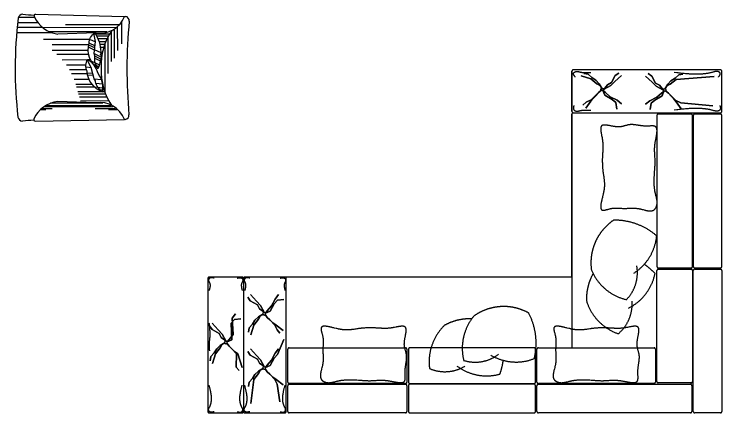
# Model space of a CAD drawing. Header units: millimetres. Extents: x 14385 to 129787, y 107826 to 186798.
# Drawn here: x 37906 to 42862, y 161616 to 164406 of the extents above; entities that cross this region are included whole.
import ezdxf

# ---------------------------------------------------------------- set-up
doc = ezdxf.new("R2010")
doc.units = ezdxf.units.MM
doc.header["$LTSCALE"] = 1000
doc.set_wipeout_variables(frame=1)
doc.linetypes.add('DASHED2', pattern=[0.375, 0.25, -0.125])
doc.layers.add('FF-FURN', color=51, linetype='Continuous')

# ---------------------------------------------------------------- blocks, each defined once
blk = doc.blocks.new('Sofa-750x800')
blk.add_wipeout([(-327.6, 15.2), (-186.5, 4.9), (0, 0), (98.1, 1.4), (238.1, 8), (309.5, 13.6), (327.6, 15.2), (338.1, 14.3), (349.3, 8.5), (355.2, 2.1), (358.2, -3.7), (360.1, -11.5), (361.3, -36.5), (362.3, -84.5), (363.3, -132.3), (364.6, -192.1), (366.1, -267.4), (368, -356.6), (370.5, -474.6), (374, -641.1), (373.6, -644.6), (371.1, -648.9), (367.5, -651.1), (374.1, -730.2), (373.5, -735.3), (369.2, -746.2), (364, -752.9), (357.3, -758.1), (352.7, -760.4), (347.4, -762.2), (343.8, -762.7), (300.5, -767.5), (236.8, -773.3), (155.6, -778.7), (88.7, -781.4), (16.7, -782.7), (-73.3, -781.9), (-151, -778.9), (-237, -773.3), (-297, -767.8), (-335.4, -763.7), (-346, -762.5), (-353.4, -760.2), (-359.1, -757), (-365.6, -751.2), (-369.8, -745.2), (-372.3, -739.4), (-374.1, -730.2), (-371.6, -701.7), (-367.5, -651.1), (-369.8, -650), (-372.1, -647.7), (-374, -642.5), (-373.9, -638.5), (-370.5, -474.9), (-367.4, -329.1), (-364.9, -205.6), (-362.5, -92.2), (-361.2, -32.3), (-360.9, -17.2), (-360.1, -11.5), (-358.7, -5), (-356, 0.8), (-351.5, 6.6), (-346.1, 10.8), (-340.1, 13.7), (-335.3, 14.9), (-331.1, 15.3)])
for p, q in [((-374, -641.1), (-360.9, -17.2)), ((374, -641.1), (360.9, -17.2))]:
    blk.add_line(p, q)
at = {"color": 250}
blk.add_line((-245, -217.2), (-235.6, -485.5), dxfattribs=at)
at = {"color": 53}
blk.add_line((245, -217.2), (235.6, -485.5), dxfattribs=at)
at = {"color": 250}
for points in [[(-168, -36), (-319.9, -36.6)], [(-301.2, -54), (-299.9, -431.6)], [(-120.6, -65.2), (-288.3, -65.8)], [(-282, -74.8), (-279.9, -589.6)], [(-67.6, -86.3), (-263.5, -87)], [(273.4, -97.7), (275.4, -583.7)], [(285.5, -80.5), (286, -222.2)], [(293.6, -70.9), (293.8, -128.2)], [(-45, -108.1), (-253.6, -108.9)], [(-234.9, -123.7), (-234.6, -219.7)], [(-221.4, -131.1), (-221.1, -212.3)], [(38.3, -130.7), (-211.3, -131.6)], [(-202.2, -140.6), (-202, -203.5)], [(184.9, -148.2), (185.5, -337.9)], [(204, -139.7), (204.7, -332.3)], [(231.7, -125.6), (232.4, -325.4)], [(265, -112.6), (266.9, -571.4)], [(-183, -148.9), (-182.8, -196.3)], [(173.4, -152.7), (-170.1, -153.9)], [(-163.8, -156.2), (-163.7, -190.7)], [(-142, -163.2), (-141.9, -186.2)], [(-105.2, -181.9), (-126.3, -227)], [(-75.4, -180), (-99.6, -231.5)], [(-61.9, -183.7), (-81.3, -225)], [(-48.2, -187), (-66.5, -226.1)], [(-20.7, -193.5), (-45.3, -245.9)], [(-7.5, -197.7), (-25.5, -236.1)], [(84.9, -179.4), (79.9, -228.5)], [(113.3, -172.9), (109, -214.9)], [(141.4, -170), (135.8, -225)], [(155.3, -169.6), (151.7, -204.8)], [(168.3, -154.6), (169, -343.3)], [(247, -167.4), (248.5, -535.3)], [(-181.2, -221.9), (-196.8, -255.1)], [(-153.6, -224.5), (-170.1, -259.7)], [(-138.9, -225.8), (-155.7, -261.6)], [(-124.3, -227.2), (-141.9, -264.7)], [(40.5, -239.6), (36.7, -277.3)], [(54.8, -236), (50.8, -274.6)], [(116.7, -240.8), (117.2, -357.6)], [(135.9, -225), (136.3, -352.1)], [(-198.9, -260.9), (-197.5, -584.5)], [(-160.5, -267.5), (-159.4, -523.1)], [(-122.1, -271.2), (-121.2, -523.1)], [(-93.3, -267.9), (-92.5, -490.7)], [(-55, -254.8), (-54.9, -268.3)], [(-54.9, -277.2), (-54.2, -453.1)], [(-19.1, -287.4), (-18.6, -422.8)], [(-0.7, -249.9), (-4.4, -286.4)], [(13.9, -282.8), (14.3, -402.2)], [(42.7, -276.3), (43.1, -387)], [(81.1, -264.4), (81.4, -370.2)], [(-244.2, -523.6), (-243.3, -774.4)], [(287.1, -523.6), (287.6, -598.6)], [(-282.3, -592.5), (-281.7, -770.4)], [(295.5, -567.5), (295.7, -607.1)], [(-312.9, -622.5), (-312.4, -766.8)], [(-351.2, -646.9), (-350.8, -761.8)]]:
    blk.add_lwpolyline(points, dxfattribs=at)
at = {"color": 53}
blk.add_lwpolyline([(-253.3, -141.2), (-251.7, -543)], dxfattribs=at)
at = {"color": 55}
for points in [[(-112.2, -182.9), (-102.2, -180.2), (-94, -187.6), (-83.8, -177.7), (-52.4, -186.2, -0.055778), (5.8, -202.8, -0.322884), (-171.8, -264.5, -0.26527), (-244.7, -225.9, -0.13021)], [(33.2, -206.3), (59.2, -191), (72.7, -182.7), (79.6, -180.6), (109.2, -173.6, -0.055778), (169.6, -170, -0.294862), (23.9, -278.6, -0.259041), (-59.3, -274.7, -0.181271)]]:
    blk.add_lwpolyline(points, format="xyb", close=True, dxfattribs=at)
for points in [[(169.6, -170, -0.169686), (96.8, -219.8), (91.5, -219.8), (77.4, -230.4), (-3.4, -250.6), (-45.4, -273.8), (-59.3, -274.7)], [(5.8, -202.8, -0.169686), (-79.3, -225.8), (-84.3, -223.9), (-101.1, -229.3), (-184.1, -221.7), (-231.4, -229.7), (-244.7, -225.9)]]:
    blk.add_lwpolyline(points, format="xyb", dxfattribs=at)
for centre, radius, start, end in [((-330.3, -14.6), 30, 84.8973, 174.0152), ((0, 3530.3), 3530.3, 264.6755, 275.3245), ((330.3, -14.6), 30, 5.9848, 95.1027), ((-441.6, -3), 81.9, 350.0234, 354.0152), ((441.6, -3), 81.9, 185.9848, 189.9766), ((-364, -641.8), 10, 175.9299, 293.61), ((364, -641.8), 10, 246.39, 4.0701), ((-6328.3, -196.8), 5978.1, 354.88089, 355.64125), ((6328.3, -196.8), 5978.1, 184.35875, 185.11911), ((-339.4, -728.4), 34.7, 183.0045, 259.1315), ((339.4, -728.4), 34.7, 280.8685, 356.9955), ((0, 2177.9), 2960.7, 263.2874, 276.7108)]:
    blk.add_arc(centre, radius, start, end)
at = {"color": 53}
for centre, radius, start, end in [((-425, -187.9), 182.3, 350.7531, 69.4305), ((425, -187.9), 182.3, 110.5695, 189.2469), ((-17.7, 258.2), 439.4, 236.3199, 272.3034), ((17.7, 258.2), 439.4, 267.6966, 305.3546), ((-444.4, -458), 210.6, 293.61, 352.4814), ((444.4, -458), 210.6, 187.5186, 246.39)]:
    blk.add_arc(centre, radius, start, end, dxfattribs=at)
blk = doc.blocks.new('A$C43FC0748')
at = {"linetype": 'DASHED2', "ltscale": 200}
for p, q in [((-1198.2, 2110, 0), (-1198.2, 2390, 0)), ((-1198.2, 2390, 0), (-1198.2, 2110, 0)), ((-158.2, 2400, 0), (-1188.2, 2400, 0)), ((-158.2, 2400, 0), (-1188.2, 2400, 0)), ((-148.2, 2110, 0), (-148.2, 2390, 0)), ((-1198.2, 950, 0), (-1198.2, 2090, 0)), ((-1198.2, 2090, 0), (-1198.2, 950, 0)), ((-1188.2, 2100, 0), (-158.2, 2100, 0)), ((-3508.2, 950, 0), (-3738.2, 950, 0)), ((-1198.2, 950, 0), (-3488.2, 950, 0)), ((-3748.2, 940, 0), (-3748.2, 10, 0)), ((-3498.2, 940, 0), (-3498.2, 10, 0)), ((-3198.2, 10, 0), (-3198.2, 940, 0))]:
    blk.add_line(p, q, dxfattribs=at)
at = {"color": 55, "linetype": 'DASHED2', "ltscale": 200}
blk.add_line((-1198.2, 970, 0), (-1198.2, 455, 0), dxfattribs=at)
at = {"color": 55, "linetype": 'DASHED2', "ltscale": 200, "elevation": 0}
for points in [[(-1133.1, 2358), (-1065.2, 2336.2), (-1023.7, 2303.5), (-998, 2289.2), (-989.7, 2269.1), (-998, 2289.2), (-1023.7, 2303.5), (-1065.2, 2336.2)], [(-1113.5, 2373.9), (-1084.1, 2368.9), (-1058.4, 2346.3), (-1029.7, 2327.8), (-1007.1, 2303.5), (-985.9, 2268.3), (-1007.1, 2303.5), (-1029.7, 2327.8), (-1058.4, 2346.3), (-1084.1, 2368.9)], [(-869.7, 2378.1), (-895.3, 2360.5), (-921.8, 2311), (-949.7, 2295.9), (-967.8, 2272.5), (-976.9, 2265.8), (-967.8, 2272.5), (-949.7, 2295.9), (-921.8, 2311), (-895.3, 2360.5)], [(-851.1, 2360), (-896.8, 2317.7), (-926.3, 2290.1), (-973.1, 2264.1), (-926.3, 2290.1), (-896.8, 2317.7)], [(-683, 2356.1), (-637.2, 2313.9), (-607.7, 2286.2), (-560.9, 2260.3), (-607.7, 2286.2), (-637.2, 2313.9)], [(-664.3, 2374.3), (-638.7, 2356.7), (-612.3, 2307.2), (-584.3, 2292.1), (-566.2, 2268.6), (-557.1, 2261.9), (-566.2, 2268.6), (-584.3, 2292.1), (-612.3, 2307.2), (-638.7, 2356.7)], [(-420.5, 2370.1), (-449.9, 2365.1), (-475.6, 2342.4), (-504.3, 2324), (-526.9, 2299.7), (-548.1, 2264.4), (-526.9, 2299.7), (-504.3, 2324), (-475.6, 2342.4), (-449.9, 2365.1)], [(-200.9, 2354.2), (-468.8, 2332.4), (-510.3, 2299.7), (-536, 2285.4), (-544.3, 2265.3), (-536, 2285.4), (-510.3, 2299.7), (-468.8, 2332.4)], [(-1121.8, 2152.6), (-1098.4, 2173.5), (-1064.4, 2189.5), (-1028.2, 2224.7), (-1011.6, 2241.4), (-990.5, 2257.4), (-1011.6, 2241.4), (-1028.2, 2224.7), (-1064.4, 2189.5), (-1098.4, 2173.5)], [(-1101.6, 2131.4), (-1065.2, 2180.2), (-1047.8, 2202.9), (-995.7, 2256.5), (-1047.8, 2202.9), (-1065.2, 2180.2)], [(-850.8, 2163.5), (-881.7, 2186.9), (-930.1, 2212.1), (-964, 2241.4), (-983.7, 2257.4), (-964, 2241.4), (-930.1, 2212.1), (-881.7, 2186.9)], [(-884.5, 2125.4), (-890.8, 2171), (-916.5, 2192.8), (-967.1, 2222.2), (-980.6, 2254.9), (-967.1, 2222.2), (-916.5, 2192.8), (-890.8, 2171)], [(-683.2, 2159.6), (-652.3, 2183.1), (-604, 2208.3), (-570, 2237.6), (-550.4, 2253.5), (-570, 2237.6), (-604, 2208.3), (-652.3, 2183.1)], [(-649.5, 2121.6), (-643.2, 2167.2), (-617.5, 2189), (-567, 2218.3), (-553.4, 2251), (-567, 2218.3), (-617.5, 2189), (-643.2, 2167.2)], [(-212.2, 2148.7), (-435.6, 2169.7), (-469.6, 2185.6), (-505.8, 2220.8), (-522.4, 2237.6), (-543.6, 2253.5), (-522.4, 2237.6), (-505.8, 2220.8), (-469.6, 2185.6), (-435.6, 2169.7)], [(-432.4, 2127.6), (-468.8, 2176.4), (-486.2, 2199), (-538.3, 2252.7), (-486.2, 2199), (-468.8, 2176.4)], [(-3468, 808.6), (-3450.4, 782.9), (-3401, 756.5), (-3385.9, 728.5), (-3362.4, 710.4), (-3355.7, 701.3), (-3362.4, 710.4), (-3385.9, 728.5), (-3401, 756.5), (-3450.4, 782.9)], [(-3449.9, 827.2), (-3407.7, 781.4), (-3380, 751.9), (-3354, 705.1), (-3380, 751.9), (-3407.7, 781.4)], [(-3253.4, 827.4), (-3276.9, 796.5), (-3302, 748.2), (-3331.4, 714.2), (-3347.3, 694.6), (-3331.4, 714.2), (-3302, 748.2), (-3276.9, 796.5)], [(-3215.3, 793.7), (-3260.9, 787.4), (-3282.7, 761.7), (-3312.1, 711.2), (-3344.8, 697.6), (-3312.1, 711.2), (-3282.7, 761.7), (-3260.9, 787.4)], [(-3554.2, 692.3), (-3577.6, 661.4), (-3570.1, 547.6), (-3599.5, 513.7), (-3615.4, 494), (-3599.5, 513.7), (-3570.1, 547.6), (-3577.6, 661.4)], [(-3516.1, 658.6), (-3561.7, 652.3), (-3583.5, 626.6), (-3580.2, 510.6), (-3612.9, 497.1), (-3580.2, 510.6), (-3583.5, 626.6), (-3561.7, 652.3)], [(-3463.8, 564.7), (-3458.8, 594.1), (-3436.2, 619.8), (-3417.7, 648.5), (-3393.4, 671.2), (-3358.2, 692.3), (-3393.4, 671.2), (-3417.7, 648.5), (-3436.2, 619.8), (-3458.8, 594.1)], [(-3447.9, 545.1), (-3426.1, 613), (-3393.4, 654.5), (-3379.2, 680.2), (-3359, 688.5), (-3379.2, 680.2), (-3393.4, 654.5), (-3426.1, 613)], [(-3242.5, 556.4), (-3263.4, 579.8), (-3279.4, 613.8), (-3314.6, 650), (-3331.4, 666.6), (-3347.3, 687.8), (-3331.4, 666.6), (-3314.6, 650), (-3279.4, 613.8), (-3263.4, 579.8)], [(-3221.4, 576.6), (-3270.2, 613), (-3292.8, 630.4), (-3346.5, 682.5), (-3292.8, 630.4), (-3270.2, 613)], [(-3736.1, 608), (-3718.5, 582.4), (-3669.1, 555.9), (-3654, 528), (-3630.5, 509.9), (-3623.8, 500.8), (-3630.5, 509.9), (-3654, 528), (-3669.1, 555.9), (-3718.5, 582.4)], [(-3718, 626.6), (-3675.8, 580.9), (-3648.1, 551.4), (-3622.1, 504.6), (-3648.1, 551.4), (-3675.8, 580.9)], [(-3215.3, 513.8), (-3260.9, 407.5), (-3282.7, 381.8), (-3312.1, 331.3), (-3344.8, 317.7), (-3312.1, 331.3), (-3282.7, 381.8), (-3260.9, 407.5)], [(-3731.9, 364.2), (-3726.9, 393.6), (-3704.3, 419.3), (-3685.8, 448), (-3661.5, 470.6), (-3626.3, 491.8), (-3661.5, 470.6), (-3685.8, 448), (-3704.3, 419.3), (-3726.9, 393.6)], [(-3716, 344.6), (-3694.2, 412.5), (-3661.5, 454), (-3647.3, 479.7), (-3627.1, 488), (-3647.3, 479.7), (-3661.5, 454), (-3694.2, 412.5)], [(-3528.5, 296.4), (-3549.5, 319.8), (-3547.5, 413.3), (-3582.7, 449.5), (-3599.5, 466.1), (-3615.4, 487.2), (-3599.5, 466.1), (-3582.7, 449.5), (-3547.5, 413.3), (-3549.5, 319.8)], [(-3507.4, 316.6), (-3538.3, 412.5), (-3560.9, 429.9), (-3614.6, 482), (-3560.9, 429.9), (-3538.3, 412.5)], [(-3449.9, 447.3), (-3407.7, 401.5), (-3380, 372), (-3354, 325.2), (-3380, 372), (-3407.7, 401.5)], [(-3253.4, 447.5), (-3276.9, 416.6), (-3302, 368.3), (-3331.4, 334.3), (-3347.3, 314.6), (-3331.4, 334.3), (-3302, 368.3), (-3276.9, 416.6)], [(-3468, 428.6), (-3450.4, 403), (-3401, 376.6), (-3385.9, 348.6), (-3362.4, 330.5), (-3355.7, 321.4), (-3362.4, 330.5), (-3385.9, 348.6), (-3401, 376.6), (-3450.4, 403)], [(-3463.8, 184.8), (-3458.8, 214.2), (-3436.2, 239.9), (-3417.7, 268.6), (-3393.4, 291.2), (-3358.2, 312.4), (-3393.4, 291.2), (-3417.7, 268.6), (-3436.2, 239.9), (-3458.8, 214.2)], [(-3447.9, 65.2), (-3426.1, 233.1), (-3393.4, 274.6), (-3379.2, 300.3), (-3359, 308.6), (-3379.2, 300.3), (-3393.4, 274.6), (-3426.1, 233.1)], [(-3242.5, 76.5), (-3263.4, 199.9), (-3279.4, 233.9), (-3314.6, 270.1), (-3331.4, 286.7), (-3347.3, 307.9), (-3331.4, 286.7), (-3314.6, 270.1), (-3279.4, 233.9), (-3263.4, 199.9)], [(-3221.4, 196.7), (-3270.2, 233.1), (-3292.8, 250.5), (-3346.5, 302.6), (-3292.8, 250.5), (-3270.2, 233.1)]]:
    blk.add_lwpolyline(points, close=True, dxfattribs=at)
for points in [[(-353.2, 1025), (-353.2, 2080, 0.414214), (-363.2, 2090), (-593.2, 2090, 0.414214), (-603.2, 2080), (-603.2, 1025, 0.414214), (-593.2, 1015), (-363.2, 1015, 0.414214)], [(-353.2, 995), (-353.2, 220, -0.414214), (-363.2, 210), (-593.2, 210, -0.414214), (-603.2, 220), (-603.2, 995, -0.414214), (-593.2, 1005), (-363.2, 1005, -0.414214)], [(-2363.3, 205), (-3178.2, 205, -0.414214), (-3188.2, 215), (-3188.2, 445, -0.414214), (-3178.2, 455), (-2363.3, 455, -0.414214), (-2353.3, 445), (-2353.3, 215, -0.414214)], [(-2333.3, 205), (-1463.2, 205, 0.414214), (-1453.2, 215), (-1453.2, 445, 0.414214), (-1463.2, 455), (-2333.3, 455, 0.414214), (-2343.3, 445), (-2343.3, 215, 0.414214)], [(-623.2, 205), (-1433.2, 205, -0.414214), (-1443.2, 215), (-1443.2, 445, -0.414214), (-1433.2, 455), (-623.2, 455, -0.414214), (-613.2, 445), (-613.2, 215, -0.414214)]]:
    blk.add_lwpolyline(points, format="xyb", close=True, dxfattribs=at)
at = {"linetype": 'DASHED2', "ltscale": 200, "elevation": 0}
for points in [[(-148.2, 1025), (-148.2, 2080, 0.414214), (-158.2, 2090), (-338.2, 2090, 0.414214), (-348.2, 2080), (-348.2, 1025, 0.414214), (-338.2, 1015), (-158.2, 1015, 0.414214)], [(-148.2, 10, -0.414214), (-158.2, 0), (-338.2, 0, -0.414214), (-348.2, 10), (-348.2, 995, -0.414214), (-338.2, 1005), (-158.2, 1005, -0.414214), (-148.2, 995)], [(-2363.3, 0), (-3178.2, 0, -0.414214), (-3188.2, 10), (-3188.2, 190, -0.414214), (-3178.2, 200), (-2363.3, 200, -0.414214), (-2353.3, 190), (-2353.3, 10, -0.414214)], [(-1463.2, 0, 0.414214), (-1453.2, 10), (-1453.2, 190, 0.414214), (-1463.2, 200), (-2333.3, 200, 0.414214), (-2343.3, 190), (-2343.3, 10, 0.414214), (-2333.3, 0)], [(-1433.2, 0, -0.414214), (-1443.2, 10), (-1443.2, 190, -0.414214), (-1433.2, 200), (-368.2, 200, -0.414214), (-358.2, 190), (-358.2, 10, -0.414214), (-368.2, 0)]]:
    blk.add_lwpolyline(points, format="xyb", close=True, dxfattribs=at)
blk.add_lwpolyline([(-3738.2, 0), (-3508.2, 0, 0.414214), (-3498.2, 10, 0.414214), (-3488.2, 0), (-3208.2, 0)], format="xyb", dxfattribs=at)
at = {"linetype": 'DASHED2', "ltscale": 200}
for centre, start, end in [((-1188.2, 2390, 0), 90, 180), ((-1188.2, 2390, 0), 90, 180), ((-158.2, 2390, 0), 0, 90), ((-1188.2, 2110, 0), 180, 270), ((-1188.2, 2110, 0), 180, 270), ((-1188.2, 2090, 0), 90, 180), ((-1188.2, 2090, 0), 90, 180), ((-158.2, 2110, 0), 270, 0), ((-3738.2, 940, 0), 90, 180), ((-3508.2, 940, 0), 0, 90), ((-3488.2, 940, 0), 90, 180), ((-3208.2, 940, 0), 0, 90), ((-3738.2, 10, 0), 180, 270), ((-3208.2, 10, 0), 270, 0), ((-158.2, 10, 0), 270, 0)]:
    blk.add_arc(centre, 10, start, end, dxfattribs=at)
at = {"color": 55, "linetype": 'DASHED2', "ltscale": 200}
for centre, radius, start, end in [((-703.8, 1049.1, 0), 361.2, 123.727, 188.1461), ((-898.4, 898, 0), 450, 49.193, 91.0631), ((-949.2, 1270.7, 0), 346.4, 302.2443, 354.6828), ((-735.1, 1137.7, 0), 355, 203.1898, 256.7343), ((-1009.5, 980.9, 0), 270, 315.5126, 10.3994), ((-944.3, 667.1, 0), 450, 43.193, 55.8039), ((-735, 797.1, 0), 361.2, 150.6916, 182.1461), ((-955.9, 1043.1, 0), 346.4, 296.2443, 348.6828), ((-1675.9, 382.7, 0), 361.2, 60.6281, 125.0472), ((-756.9, 888.5, 0), 355, 197.1898, 250.7343), ((-1046.2, 761.2, 0), 270, 309.5126, 4.3994), ((-1898.8, 487.9, 0), 450, 346.0941, 27.9642), ((-1914.8, 296.6, 0), 361.2, 87.5927, 119.0472), ((-1611.1, 450.7, 0), 355, 140.0909, 193.6354), ((-1843.2, 357.4, 0), 355, 134.0909, 187.6354), ((-1875.1, 624.6, 0), 270, 252.4137, 307.3006), ((-1589.3, 701.9, 0), 346.4, 239.1454, 291.5839), ((-2125.4, 424.4, 0), 450, 340.0941, 352.705), ((-2087.6, 557.9, 0), 270, 246.4137, 301.3006), ((-1795.4, 604.9, 0), 346.4, 233.1454, 285.5839)]:
    blk.add_arc(centre, radius, start, end, dxfattribs=at)
at = {"color": 55, "linetype": 'DASHED2', "ltscale": 200, "extrusion": (0, 0, -1)}
for centre, major_axis, start_param, end_param in [((-992.7, 2262.7, 0), (0, 3.77), 4.649997, 5.309663), ((-992.7, 2262.7, 0), (0, 3.77), 4.649997, 5.309663), ((-992.7, 2262.7, 0), (0, 3.77), 3.990331, 4.649997), ((-992.7, 2262.7, 0), (0, 3.77), 3.990331, 4.649997), ((-988.8, 2259.7, 0), (0, 9.08), -0.973522, -0.552927), ((-988.8, 2259.7, 0), (0, 9.08), -0.973522, -0.552927), ((-989.1, 2266.2, 0), (0, 9.08), 3.569737, 3.990331), ((-989.1, 2266.2, 0), (0, 9.08), 3.569737, 3.990331), ((-986, 2254.7, 0), (0, 15), -0.552927, -0.280107), ((-986, 2254.7, 0), (0, 15), -0.552927, -0.280107), ((-986.9, 2271.6, 0), (0, 15), 3.296916, 3.569737), ((-986.9, 2271.6, 0), (0, 15), 3.296916, 3.569737), ((-983.9, 2246.5, 0), (0, 23.5), -0.280107, -0.062392), ((-983.9, 2246.5, 0), (0, 23.5), -0.280107, -0.062392), ((-985.7, 2280, 0), (0, 23.5), 3.079201, 3.296916), ((-985.7, 2280, 0), (0, 23.5), 3.079201, 3.296916), ((-983.9, 2246.5, 0), (0, 23.5), -0.062392, 0.155324), ((-983.9, 2246.5, 0), (0, 23.5), -0.062392, 0.155324), ((-985.7, 2280, 0), (0, 23.5), 2.861486, 3.079201), ((-985.7, 2280, 0), (0, 23.5), 2.861486, 3.079201), ((-982.7, 2254.9, 0), (0, 15), 0.155324, 0.428144), ((-982.7, 2254.9, 0), (0, 15), 0.155324, 0.428144), ((-983.6, 2271.8, 0), (0, 15), 2.588665, 2.861486), ((-983.6, 2271.8, 0), (0, 15), 2.588665, 2.861486), ((-980.5, 2260.3, 0), (0, 9.08), 0.428144, 0.848739), ((-980.5, 2260.3, 0), (0, 9.08), 0.428144, 0.848739), ((-980.8, 2266.8, 0), (0, 9.08), 2.168071, 2.588665), ((-980.8, 2266.8, 0), (0, 9.08), 2.168071, 2.588665), ((-976.9, 2263.8, 0), (0, 3.77), 0.848739, 1.508405), ((-976.9, 2263.8, 0), (0, 3.77), 0.848739, 1.508405), ((-976.9, 2263.8, 0), (0, 3.77), 1.508405, 2.168071), ((-976.9, 2263.8, 0), (0, 3.77), 1.508405, 2.168071), ((-3336.4, 694.4, 0), (-23.5, 0), -0.062392, 0.155324), ((-3336.4, 694.4, 0), (-23.5, 0), -0.062392, 0.155324), ((-3344.8, 695.5, 0), (-15, 0), 0.155324, 0.428144), ((-3344.8, 695.5, 0), (-15, 0), 0.155324, 0.428144), ((-3350.2, 697.8, 0), (-9.08, 0), 0.428144, 0.848739), ((-3350.2, 697.8, 0), (-9.08, 0), 0.428144, 0.848739), ((-3353.7, 701.3, 0), (-3.77, 0), 0.848739, 1.508405), ((-3353.7, 701.3, 0), (-3.77, 0), 0.848739, 1.508405), ((-3353.7, 701.3, 0), (-3.77, 0), 1.508405, 2.168071), ((-3353.7, 701.3, 0), (-3.77, 0), 1.508405, 2.168071), ((-3356.7, 697.4, 0), (-9.08, 0), 2.168071, 2.588665), ((-3356.7, 697.4, 0), (-9.08, 0), 2.168071, 2.588665), ((-3361.7, 694.6, 0), (-15, 0), 2.588665, 2.861486), ((-3361.7, 694.6, 0), (-15, 0), 2.588665, 2.861486), ((-3369.9, 692.5, 0), (-23.5, 0), 2.861486, 3.079201), ((-3369.9, 692.5, 0), (-23.5, 0), 2.861486, 3.079201), ((-3336.4, 694.4, 0), (-23.5, 0), -0.280107, -0.062392), ((-3336.4, 694.4, 0), (-23.5, 0), -0.280107, -0.062392), ((-3344.6, 692.2, 0), (-15, 0), -0.552927, -0.280107), ((-3344.6, 692.2, 0), (-15, 0), -0.552927, -0.280107), ((-3349.6, 689.5, 0), (-9.08, 0), -0.973522, -0.552927), ((-3349.6, 689.5, 0), (-9.08, 0), -0.973522, -0.552927), ((-3352.6, 685.5, 0), (-3.77, 0), 4.649997, 5.309663), ((-3352.6, 685.5, 0), (-3.77, 0), 4.649997, 5.309663), ((-3352.6, 685.5, 0), (-3.77, 0), 3.990331, 4.649997), ((-3352.6, 685.5, 0), (-3.77, 0), 3.990331, 4.649997), ((-3356.1, 689.1, 0), (-9.08, 0), 3.569737, 3.990331), ((-3356.1, 689.1, 0), (-9.08, 0), 3.569737, 3.990331), ((-3361.5, 691.3, 0), (-15, 0), 3.296916, 3.569737), ((-3361.5, 691.3, 0), (-15, 0), 3.296916, 3.569737), ((-3369.9, 692.5, 0), (-23.5, 0), 3.079201, 3.296916), ((-3369.9, 692.5, 0), (-23.5, 0), 3.079201, 3.296916), ((-3604.5, 493.8, 0), (-23.5, 0), -0.062392, 0.155324), ((-3604.5, 493.8, 0), (-23.5, 0), -0.062392, 0.155324), ((-3612.9, 495, 0), (-15, 0), 0.155324, 0.428144), ((-3612.9, 495, 0), (-15, 0), 0.155324, 0.428144), ((-3618.3, 497.2, 0), (-9.08, 0), 0.428144, 0.848739), ((-3618.3, 497.2, 0), (-9.08, 0), 0.428144, 0.848739), ((-3621.8, 500.8, 0), (-3.77, 0), 0.848739, 1.508405), ((-3621.8, 500.8, 0), (-3.77, 0), 0.848739, 1.508405), ((-3621.8, 500.8, 0), (-3.77, 0), 1.508405, 2.168071), ((-3621.8, 500.8, 0), (-3.77, 0), 1.508405, 2.168071), ((-3624.8, 496.9, 0), (-9.08, 0), 2.168071, 2.588665), ((-3624.8, 496.9, 0), (-9.08, 0), 2.168071, 2.588665), ((-3629.8, 494.1, 0), (-15, 0), 2.588665, 2.861486), ((-3629.8, 494.1, 0), (-15, 0), 2.588665, 2.861486), ((-3638, 492, 0), (-23.5, 0), 2.861486, 3.079201), ((-3638, 492, 0), (-23.5, 0), 2.861486, 3.079201), ((-3604.5, 493.8, 0), (-23.5, 0), -0.280107, -0.062392), ((-3604.5, 493.8, 0), (-23.5, 0), -0.280107, -0.062392), ((-3612.7, 491.7, 0), (-15, 0), -0.552927, -0.280107), ((-3612.7, 491.7, 0), (-15, 0), -0.552927, -0.280107), ((-3617.7, 488.9, 0), (-9.08, 0), -0.973522, -0.552927), ((-3617.7, 488.9, 0), (-9.08, 0), -0.973522, -0.552927), ((-3620.7, 485, 0), (-3.77, 0), 4.649997, 5.309663), ((-3620.7, 485, 0), (-3.77, 0), 4.649997, 5.309663), ((-3620.7, 485, 0), (-3.77, 0), 3.990331, 4.649997), ((-3620.7, 485, 0), (-3.77, 0), 3.990331, 4.649997), ((-3624.2, 488.6, 0), (-9.08, 0), 3.569737, 3.990331), ((-3624.2, 488.6, 0), (-9.08, 0), 3.569737, 3.990331), ((-3629.6, 490.8, 0), (-15, 0), 3.296916, 3.569737), ((-3629.6, 490.8, 0), (-15, 0), 3.296916, 3.569737), ((-3638, 492, 0), (-23.5, 0), 3.079201, 3.296916), ((-3638, 492, 0), (-23.5, 0), 3.079201, 3.296916), ((-3336.4, 314.5, 0), (-23.5, 0), -0.062392, 0.155324), ((-3336.4, 314.5, 0), (-23.5, 0), -0.062392, 0.155324), ((-3336.4, 314.5, 0), (-23.5, 0), -0.280107, -0.062392), ((-3336.4, 314.5, 0), (-23.5, 0), -0.280107, -0.062392), ((-3344.8, 315.6, 0), (-15, 0), 0.155324, 0.428144), ((-3344.8, 315.6, 0), (-15, 0), 0.155324, 0.428144), ((-3344.6, 312.3, 0), (-15, 0), -0.552927, -0.280107), ((-3344.6, 312.3, 0), (-15, 0), -0.552927, -0.280107), ((-3350.2, 317.9, 0), (-9.08, 0), 0.428144, 0.848739), ((-3350.2, 317.9, 0), (-9.08, 0), 0.428144, 0.848739), ((-3349.6, 309.5, 0), (-9.08, 0), -0.973522, -0.552927), ((-3349.6, 309.5, 0), (-9.08, 0), -0.973522, -0.552927), ((-3353.7, 321.4, 0), (-3.77, 0), 0.848739, 1.508405), ((-3353.7, 321.4, 0), (-3.77, 0), 0.848739, 1.508405), ((-3352.6, 305.6, 0), (-3.77, 0), 4.649997, 5.309663), ((-3352.6, 305.6, 0), (-3.77, 0), 4.649997, 5.309663), ((-3353.7, 321.4, 0), (-3.77, 0), 1.508405, 2.168071), ((-3353.7, 321.4, 0), (-3.77, 0), 1.508405, 2.168071), ((-3352.6, 305.6, 0), (-3.77, 0), 3.990331, 4.649997), ((-3352.6, 305.6, 0), (-3.77, 0), 3.990331, 4.649997), ((-3356.7, 317.5, 0), (-9.08, 0), 2.168071, 2.588665), ((-3356.7, 317.5, 0), (-9.08, 0), 2.168071, 2.588665), ((-3356.1, 309.2, 0), (-9.08, 0), 3.569737, 3.990331), ((-3356.1, 309.2, 0), (-9.08, 0), 3.569737, 3.990331), ((-3361.7, 314.7, 0), (-15, 0), 2.588665, 2.861486), ((-3361.7, 314.7, 0), (-15, 0), 2.588665, 2.861486), ((-3361.5, 311.4, 0), (-15, 0), 3.296916, 3.569737), ((-3361.5, 311.4, 0), (-15, 0), 3.296916, 3.569737), ((-3369.9, 312.6, 0), (-23.5, 0), 2.861486, 3.079201), ((-3369.9, 312.6, 0), (-23.5, 0), 2.861486, 3.079201), ((-3369.9, 312.6, 0), (-23.5, 0), 3.079201, 3.296916), ((-3369.9, 312.6, 0), (-23.5, 0), 3.079201, 3.296916)]:
    blk.add_ellipse(centre, major_axis=major_axis, ratio=0.9, start_param=start_param, end_param=end_param, dxfattribs=at)
at = {"color": 55, "linetype": 'DASHED2', "ltscale": 200}
for centre, major_axis, start_param, end_param in [((-557.1, 2260, 0), (0, 3.77), 1.508405, 2.168071), ((-557.1, 2260, 0), (0, 3.77), 1.508405, 2.168071), ((-557.1, 2260, 0), (0, 3.77), 0.848739, 1.508405), ((-557.1, 2260, 0), (0, 3.77), 0.848739, 1.508405), ((-553.2, 2262.9, 0), (0, 9.08), 2.168071, 2.588665), ((-553.2, 2262.9, 0), (0, 9.08), 2.168071, 2.588665), ((-553.6, 2256.5, 0), (0, 9.08), 0.428144, 0.848739), ((-553.6, 2256.5, 0), (0, 9.08), 0.428144, 0.848739), ((-550.4, 2268, 0), (0, 15), 2.588665, 2.861486), ((-550.4, 2268, 0), (0, 15), 2.588665, 2.861486), ((-551.3, 2251.1, 0), (0, 15), 0.155324, 0.428144), ((-551.3, 2251.1, 0), (0, 15), 0.155324, 0.428144), ((-548.3, 2276.2, 0), (0, 23.5), 2.861486, 3.079201), ((-548.3, 2276.2, 0), (0, 23.5), 2.861486, 3.079201), ((-550.2, 2242.7, 0), (0, 23.5), -0.062392, 0.155324), ((-550.2, 2242.7, 0), (0, 23.5), -0.062392, 0.155324), ((-548.3, 2276.2, 0), (0, 23.5), 3.079201, 3.296916), ((-548.3, 2276.2, 0), (0, 23.5), 3.079201, 3.296916), ((-550.2, 2242.7, 0), (0, 23.5), -0.280107, -0.062392), ((-550.2, 2242.7, 0), (0, 23.5), -0.280107, -0.062392), ((-547.1, 2267.8, 0), (0, 15), 3.296916, 3.569737), ((-547.1, 2267.8, 0), (0, 15), 3.296916, 3.569737), ((-548, 2250.8, 0), (0, 15), -0.552927, -0.280107), ((-548, 2250.8, 0), (0, 15), -0.552927, -0.280107), ((-544.9, 2262.4, 0), (0, 9.08), 3.569737, 3.990331), ((-544.9, 2262.4, 0), (0, 9.08), 3.569737, 3.990331), ((-545.2, 2255.9, 0), (0, 9.08), -0.973522, -0.552927), ((-545.2, 2255.9, 0), (0, 9.08), -0.973522, -0.552927), ((-541.3, 2258.9, 0), (0, 3.77), 3.990331, 4.649997), ((-541.3, 2258.9, 0), (0, 3.77), 3.990331, 4.649997), ((-541.3, 2258.9, 0), (0, 3.77), 4.649997, 5.309663), ((-541.3, 2258.9, 0), (0, 3.77), 4.649997, 5.309663)]:
    blk.add_ellipse(centre, major_axis=major_axis, ratio=0.9, start_param=start_param, end_param=end_param, dxfattribs=at)
for points in [[(-1174.5, 2349.3, 0), (-1186.1, 2377, 0), (-1167.4, 2389.1, 0), (-1142.8, 2385.6, 0), (-1064.7, 2382, 0)], [(-171.8, 2349.3, 0), (-160.2, 2377, 0), (-178.9, 2389.1, 0), (-203.6, 2385.6, 0), (-481.6, 2382, 0)], [(-1183.8, 2150.7, 0), (-1186.1, 2123, 0), (-1167.4, 2110.9, 0), (-1142.8, 2114.4, 0), (-1064.7, 2118, 0)], [(-162.6, 2150.7, 0), (-160.2, 2123, 0), (-178.9, 2110.9, 0), (-203.6, 2114.4, 0), (-481.6, 2118, 0)], [(-618.1, 1700, 0), (-613.7, 1536.3, 0), (-604.4, 1449.3, 0), (-618.4, 1424.3, 0), (-730.2, 1429.1, 0), (-832.7, 1430.7, 0), (-928.2, 1428.9, 0), (-983.6, 1418.1, 0), (-973.9, 1556.5, 0), (-980.2, 1683.9, 0), (-984.8, 1788, 0), (-984.8, 1912.3, 0), (-991.1, 2006.6, 0), (-866.8, 2000.9, 0), (-799.5, 2015.5, 0), (-671.7, 2006.3, 0), (-614.6, 2003.9, 0), (-615.4, 1888.3, 0), (-615.3, 1757, 0), (-618.1, 1700, 0)], [(-3703.8, 942.8, 0), (-3738.6, 939.2, 0), (-3742.6, 926.8, 0), (-3735.8, 909.6, 0), (-3738.6, 857.1, 0)], [(-3541.9, 942.8, 0), (-3507.1, 939.2, 0), (-3503.1, 926.8, 0), (-3509.9, 909.6, 0), (-3507.1, 857.1, 0)], [(-3454.4, 942.8, 0), (-3489.3, 939.2, 0), (-3493.3, 926.8, 0), (-3486.5, 909.6, 0), (-3489.3, 857.1, 0)], [(-3241.9, 942.8, 0), (-3207.1, 939.2, 0), (-3203.1, 926.8, 0), (-3209.9, 909.6, 0), (-3207.1, 857.1, 0)], [(-3734.7, 433.8, 0), (-3736.9, 479.4, 0), (-3732.7, 530.1, 0), (-3737.4, 627.3, 0)], [(-2672.7, 227.7, 0), (-2836.3, 223.3, 0), (-2923.3, 214, 0), (-2948.3, 228, 0), (-2943.5, 339.8, 0), (-2942, 442.2, 0), (-2943.8, 537.8, 0), (-2954.6, 593.2, 0), (-2816.1, 583.5, 0), (-2688.7, 589.7, 0), (-2584.6, 594.4, 0), (-2460.3, 594.4, 0), (-2366, 600.6, 0), (-2371.7, 476.4, 0), (-2357.1, 409, 0), (-2366.3, 281.2, 0), (-2368.7, 224.1, 0), (-2484.4, 224.9, 0), (-2615.7, 224.9, 0), (-2672.7, 227.7, 0)], [(-1042.7, 227.7, 0), (-1206.3, 223.3, 0), (-1293.3, 214, 0), (-1318.3, 228, 0), (-1313.5, 339.8, 0), (-1312, 442.2, 0), (-1313.8, 537.8, 0), (-1324.6, 593.2, 0), (-1186.1, 583.5, 0), (-1058.7, 589.7, 0), (-954.6, 594.4, 0), (-830.3, 594.4, 0), (-736.1, 600.6, 0), (-741.8, 476.4, 0), (-727.2, 409, 0), (-736.3, 281.2, 0), (-738.8, 224.1, 0), (-854.4, 224.9, 0), (-985.7, 224.9, 0), (-1042.7, 227.7, 0)], [(-3703.8, 7.2, 0), (-3738.6, 10.8, 0), (-3742.6, 23.2, 0), (-3735.8, 40.4, 0), (-3738.6, 192.9, 0)], [(-3541.9, 7.2, 0), (-3507.1, 10.8, 0), (-3503.1, 23.2, 0), (-3509.9, 40.4, 0), (-3507.1, 192.9, 0)], [(-3454.4, 7.2, 0), (-3489.3, 10.8, 0), (-3493.3, 23.2, 0), (-3486.5, 40.4, 0), (-3489.3, 192.9, 0)], [(-3241.9, 7.2, 0), (-3207.1, 10.8, 0), (-3203.1, 23.2, 0), (-3209.9, 40.4, 0), (-3207.1, 192.9, 0)]]:
    blk.add_spline(points, degree=3, dxfattribs=at)

msp = doc.modelspace()

# ---------------------------------------------------------------- block references
at = {"layer": 'FF-FURN', "rotation": 269.8483718912745}
msp.add_blockref('Sofa-750x800', (38696.1, 164030), dxfattribs=at)
at = {"layer": 'FF-FURN', "linetype": 'Continuous'}
msp.add_blockref('A$C43FC0748', (43010.5, 161616.3, 0), dxfattribs=at)

doc.saveas('drawing.dxf')
